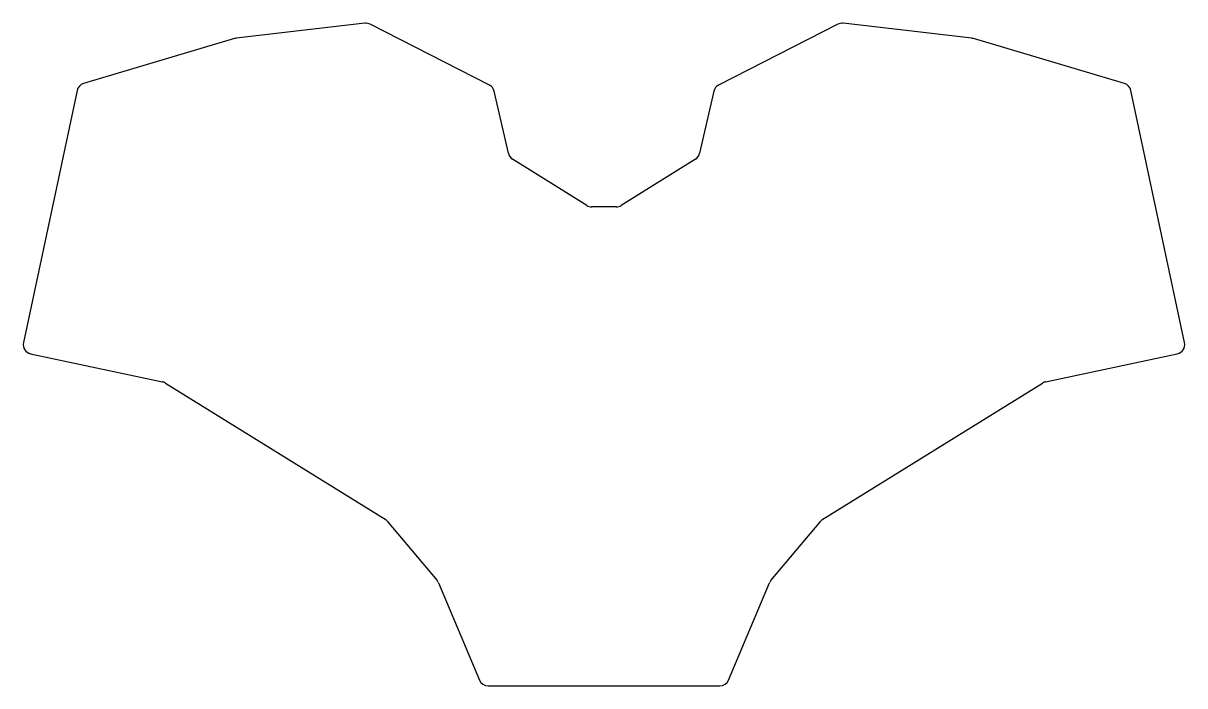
# Model space of a CAD drawing. Header units: millimetres. Extents: x 63 to 310, y -239 to -98.
import ezdxf

# ---------------------------------------------------------------- set-up
doc = ezdxf.new("R2010")
doc.units = ezdxf.units.MM

msp = doc.modelspace()

# ---------------------------------------------------------------- linework, layer by layer
for p, q in [((135.81, -98.07), (108.47, -101.26)), ((162.3, -111.19), (136.95, -98.27)), ((236.37, -98.27), (211.01, -111.19)), ((264.85, -101.26), (237.51, -98.07)), ((108.14, -101.32), (76.05, -110.85)), ((297.27, -110.85), (265.18, -101.32)), ((74.66, -112.35), (63.26, -165.96)), ((166.34, -125.7), (163.35, -112.53)), ((209.97, -112.53), (206.98, -125.7)), ((310.05, -165.96), (298.66, -112.35)), ((182.99, -136.8), (167.23, -126.95)), ((206.09, -126.95), (190.32, -136.8)), ((189.26, -137.11), (184.05, -137.11)), ((64.8, -168.33), (92.83, -174.29)), ((280.49, -174.29), (308.51, -168.33)), ((93.47, -174.55), (140.12, -203.51)), ((233.2, -203.51), (279.85, -174.55)), ((140.6, -203.93), (151.19, -216.55)), ((222.13, -216.55), (232.72, -203.93)), ((151.5, -217.06), (160.2, -237.7)), ((213.12, -237.7), (221.82, -217.06)), ((162.04, -238.93), (211.28, -238.93))]:
    msp.add_line(p, q)
for centre, start, end in [((136.04, -100.05), 63, 96.6569), ((237.28, -100.05), 83.3431, 117), ((108.7, -103.24), 96.6569, 106.5263), ((264.61, -103.24), 73.4737, 83.3431), ((76.62, -112.76), 106.5263, 168), ((296.7, -112.76), 12, 73.4737), ((161.4, -112.97), 12.789, 63), ((211.92, -112.97), 117, 167.211), ((168.29, -125.26), 192.789, 238), ((205.03, -125.26), 302, 347.211), ((184.05, -135.11), 238, 270), ((189.26, -135.11), 270, 302), ((65.22, -166.38), 168, 258), ((308.1, -166.38), 282, 12), ((92.41, -176.25), 58.1635, 78), ((280.91, -176.25), 102, 121.8365), ((139.07, -205.21), 40, 58.1635), ((234.25, -205.21), 121.8365, 140), ((149.66, -217.84), 22.8412, 40), ((223.66, -217.84), 140, 157.1588), ((162.04, -236.93), 202.8412, 270), ((211.28, -236.93), 270, 337.1588)]:
    msp.add_arc(centre, 2, start, end)

doc.saveas('drawing.dxf')
